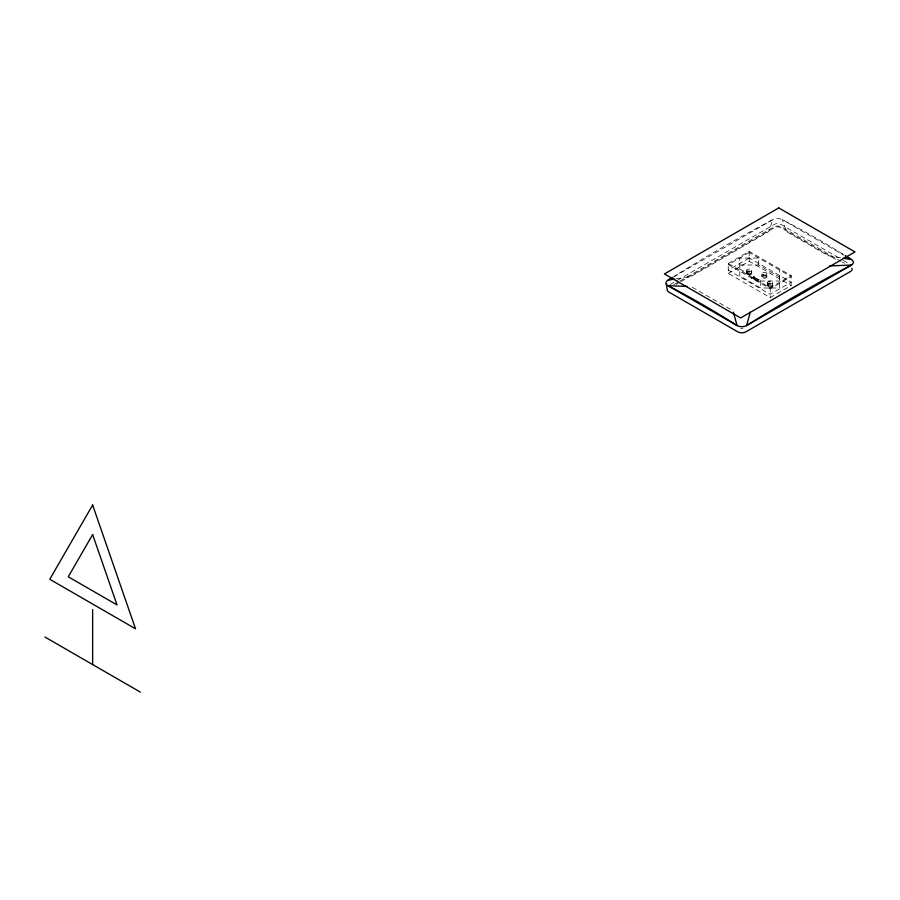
<?xml version="1.0" encoding="UTF-8"?>
<svg xmlns="http://www.w3.org/2000/svg" width="900" height="900" viewBox="0 0 900 900"><rect width="100%" height="100%" fill="white"/><g stroke="black" fill="none" stroke-linecap="round" stroke-linejoin="round"><path stroke-width="0.67" stroke-dasharray="4.5 3.38" d="M757.609 280.463L758.183 279.709L756.877 280.035M757.485 281.632L759.173 279.439L754.852 280.102M756.945 281.317L757.294 280.868L755.393 280.418M674.01 276.705L772.808 219.667A6.739 3.893 0 0 1 782.336 219.667A900.855 520.11 60 0 1 844.29 255.037M670.005 284.602L676.069 281.104M677.284 280.395L774.36 224.359A4.5 2.599 0 0 1 780.795 224.359L842.186 259.796M673.785 284.614L678.656 281.812M679.871 281.104L773.528 227.036A5.715 3.296 0 0 1 781.616 227.036L840.825 261.214M676.069 284.4L679.714 282.296M680.929 281.599L774.36 227.655A4.5 2.599 0 0 1 780.795 227.655L836.168 259.627M728.258 263.486L749.227 251.381L791.156 275.591L791.156 285.502L770.186 297.596L728.258 273.398L728.258 263.486L770.186 287.696L791.156 275.591M728.258 273.398L749.227 261.293L791.156 285.502M751.376 278.1L753.626 276.806M751.894 278.404L754.639 276.817L753.064 276.48M676.136 278.854L691.099 276.424L768.758 231.581L772.808 219.667A1611.788 930.566 -60 0 0 673.942 276.457M739.789 265.016L758.655 265.016L779.625 277.121M739.789 268.942L760.759 281.036L779.625 281.036M758.655 265.016L758.655 258.041L739.789 258.041L739.789 275.906L760.759 288.011L779.625 288.011L779.625 270.146M840.555 257.782L828.315 255.791L786.386 231.581L782.336 219.667L844.155 255.352M843.39 260.494L849.409 263.97M842.029 261.911L844.447 263.306M692.291 287.291L733.028 310.804M772.706 282.566L772.706 285.502M770.186 287.696L770.186 297.596M767.678 282.566L767.678 285.502M766.935 273.791A2.52 1.451 0 0 1 763.166 275.051A2.52 1.451 0 0 1 763.166 272.531A2.52 1.451 0 0 1 766.935 273.791L766.935 276.727A2.52 1.451 0 0 1 763.166 277.976A2.52 1.451 0 0 1 763.166 275.468A2.52 1.451 0 0 1 766.935 276.727M761.906 273.791L761.906 276.727M760.759 281.036L760.759 288.011M751.736 270.461L751.736 273.398M749.227 251.381L749.227 261.293M746.707 270.461L746.707 273.398M742.961 328.635A4.5 2.599 0 0 1 740.722 328.635M753.986 278.899L756.146 278.314L754.054 278.798M753.356 278.651L754.65 279.697L756.866 278.415A1.125 0.652 0 0 0 756.731 277.999L755.1 277.661L753.356 278.651M749.227 252.484L728.258 264.589L770.186 288.799L791.156 276.694L749.227 252.484M749.227 257.985L728.258 270.09L770.186 294.3L791.156 282.195L749.227 257.985M747.439 274.421A2.52 1.451 0 0 0 751.658 273.769A2.52 1.451 0 0 0 748.575 271.991A2.52 1.451 0 0 0 747.439 274.421M747.439 273.319A2.52 1.451 0 0 0 751.658 272.666A2.52 1.451 0 0 0 748.575 270.889A2.52 1.451 0 0 0 747.439 273.319M747.439 271.485A2.52 1.451 0 0 0 751.658 270.832A2.52 1.451 0 0 0 748.575 269.055A2.52 1.451 0 0 0 747.439 271.485M763.166 276.885A2.52 1.451 0 0 0 766.935 275.625A2.52 1.451 0 0 0 763.166 274.365A2.52 1.451 0 0 0 763.166 276.885M768.409 286.526A2.52 1.451 0 0 0 772.616 285.874A2.52 1.451 0 0 0 769.534 284.096A2.52 1.451 0 0 0 768.409 286.526M768.409 285.424A2.52 1.451 0 0 0 772.616 284.771A2.52 1.451 0 0 0 769.534 282.994A2.52 1.451 0 0 0 768.409 285.424M768.409 283.59A2.52 1.451 0 0 0 772.616 282.938A2.52 1.451 0 0 0 769.534 281.16A2.52 1.451 0 0 0 768.409 283.59"/><path stroke-width="1.35" d="M750.285 312.154L746.606 325.575A6.739 3.893 0 0 1 737.077 325.575A900.855 520.11 60 0 0 667.98 285.694A6.739 3.893 0 0 1 667.98 280.192A1611.788 930.566 -60 0 1 671.558 277.942M672.806 277.403L667.98 280.192L674.786 279.079M829.676 265.916L851.423 265.061A6.739 3.893 0 0 0 851.423 259.56A900.855 520.11 60 0 0 845.471 255.78M687.015 286.436L667.98 285.694L737.077 325.575L733.387 312.154M843.266 258.221L851.423 259.56L845.37 256.061M45 637.065L140.299 692.077M666.236 283.95L667.44 290.621A5.715 3.296 0 0 0 668.925 292.095L737.798 331.853A5.715 3.296 0 0 0 745.886 331.853L850.489 271.463A5.715 3.296 0 0 0 851.962 268.279M92.644 609.548L92.644 664.571M92.644 505.012L49.77 579.285L135.529 628.808L92.644 505.012M92.644 534.544L68.265 576.765L117.022 604.924L92.644 534.544M778.77 207.922L664.414 273.949L740.644 317.959L855 251.933L778.77 207.922M851.423 265.061L746.606 325.575A1611.788 930.566 -60 0 1 851.423 265.061"/></g></svg>
